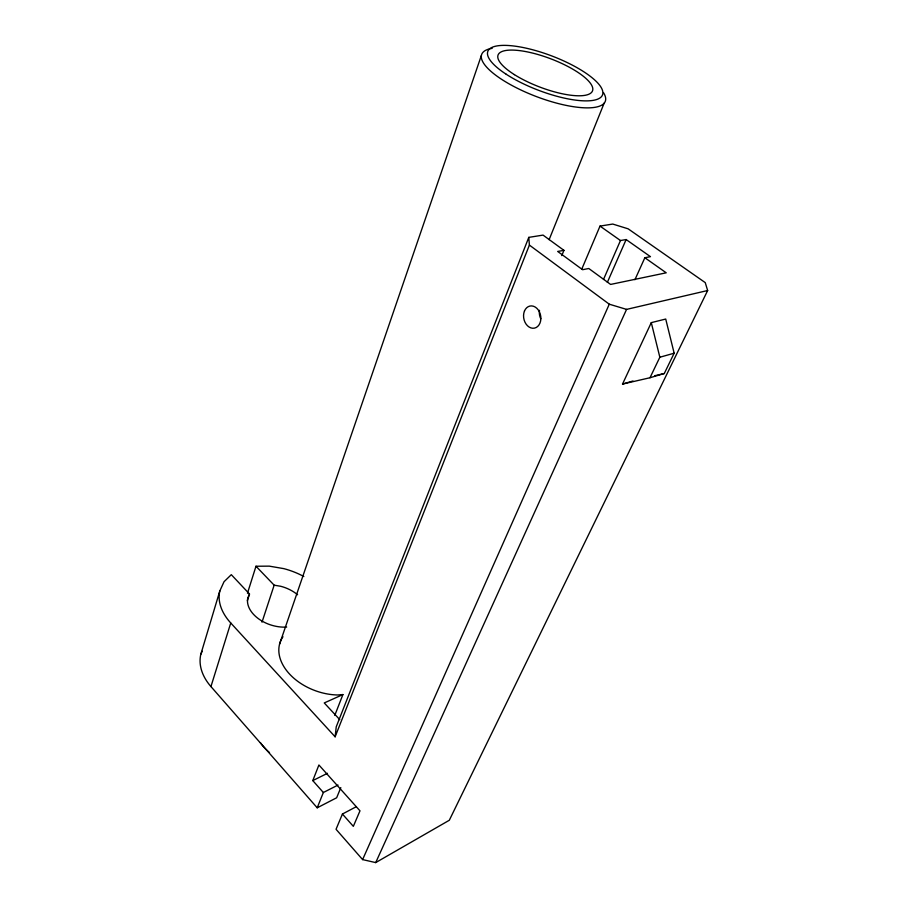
<?xml version="1.0" encoding="UTF-8"?>
<svg xmlns="http://www.w3.org/2000/svg" width="908" height="908" viewBox="0 0 908 908"><rect width="100%" height="100%" fill="white"/><g stroke="black" fill="none" stroke-linecap="round" stroke-linejoin="round"><path stroke-width="1.36" d="M247.396 600.676L249.507 594.002L231.302 574.673L224.026 581.733L219.804 590.995A59.088 38.783 17.6 0 0 230.746 622.979L335.131 736.797L336.232 726.831L528.785 237.374L543.052 235.104L563.947 250.358L561.78 255.613M340.818 787.633L336.652 797.769L317.21 807.802L210.94 686.573A57.045 39.691 17.2 0 1 200.816 654.293L219.804 590.995M210.94 686.573L230.746 622.979M247.464 593.253L255.988 566.24L269.279 566.138L283.795 568.635A59.088 38.783 17.6 0 1 303.828 576.523M262.003 622.173L274.159 585.183L255.988 566.24M279.573 644.101L481.342 55.57M334.791 715.379L342.906 694.563L337.628 694.983A49.6 33.63 20.2 0 1 289.766 674.281A49.6 33.63 20.2 0 1 282.978 636.735M317.21 807.802L323.35 792.514L312.795 780.596L318.912 764.99L359.988 810.833L353.337 826.348L342.429 814.033L355.834 806.94M335.131 736.797L529.398 245.092L528.785 237.374M549.124 239.667L604.206 103.035M342.429 814.033L336.039 829.288L362.61 859.592L375.708 862.6L449.301 820.265L707.65 290.526L705.244 282.615L628.143 228.827L612.764 224.06L600.018 226.092L581.767 269.131M249.507 594.002L247.748 598.134A30.429 19.965 17.6 0 0 286.678 627.076M603.491 279.482L620.47 240.529L626.134 239.553L650.457 256.658L644.85 257.736L634.93 279.709M607.35 282.365L626.134 239.553M362.61 859.592L609.279 304.191L529.398 245.092M200.816 654.293L202.178 651.252M375.708 862.6L626.565 309.39L707.65 290.526M622.513 384.073L651.286 322.635L665.723 319.037L674.156 353.212L664.281 373.517L649.992 377.739L622.513 384.073L632.967 380.997M649.992 377.739L659.844 357.23L651.286 322.635M323.35 792.514L338.014 785.057M312.795 780.596L327.47 773.31M342.906 694.563L324.258 702.94L339.774 719.658M659.844 357.23L674.156 353.212M654.691 375.73L664.281 373.517M563.947 250.358L557.682 251.448L582.573 269.699L588.793 268.507L610.596 284.431L666.222 272.809L644.85 257.736M274.159 585.183L280.685 586.273A30.429 19.965 17.6 0 1 297.597 594.763M609.279 304.191L626.565 309.39M600.018 226.092L620.47 240.529M540.737 318.697A11.134 8.535 79 0 1 539.488 310.32M603.491 92.661A66.091 20.033 20.8 0 1 533.007 95.261A66.091 20.033 20.8 0 1 492.193 48.34M269.528 752.562A47.568 34.447 20 0 1 260.414 742.71M524.472 311.024A11.271 8.547 78.8 0 0 532.701 328.253A11.271 8.547 78.8 0 0 539.466 311.989A11.271 8.547 78.8 0 0 524.472 311.024M514.416 74.638A50.508 15.152 20.8 0 0 592.027 91.799A50.508 15.152 20.8 0 0 529.466 52.346A50.508 15.152 20.8 0 0 514.416 74.638M506.244 74.274A61.301 18.398 20.8 0 0 601.539 96.543A61.301 18.398 20.8 0 0 527.843 48.555A61.301 18.398 20.8 0 0 506.244 74.274"/></g></svg>
